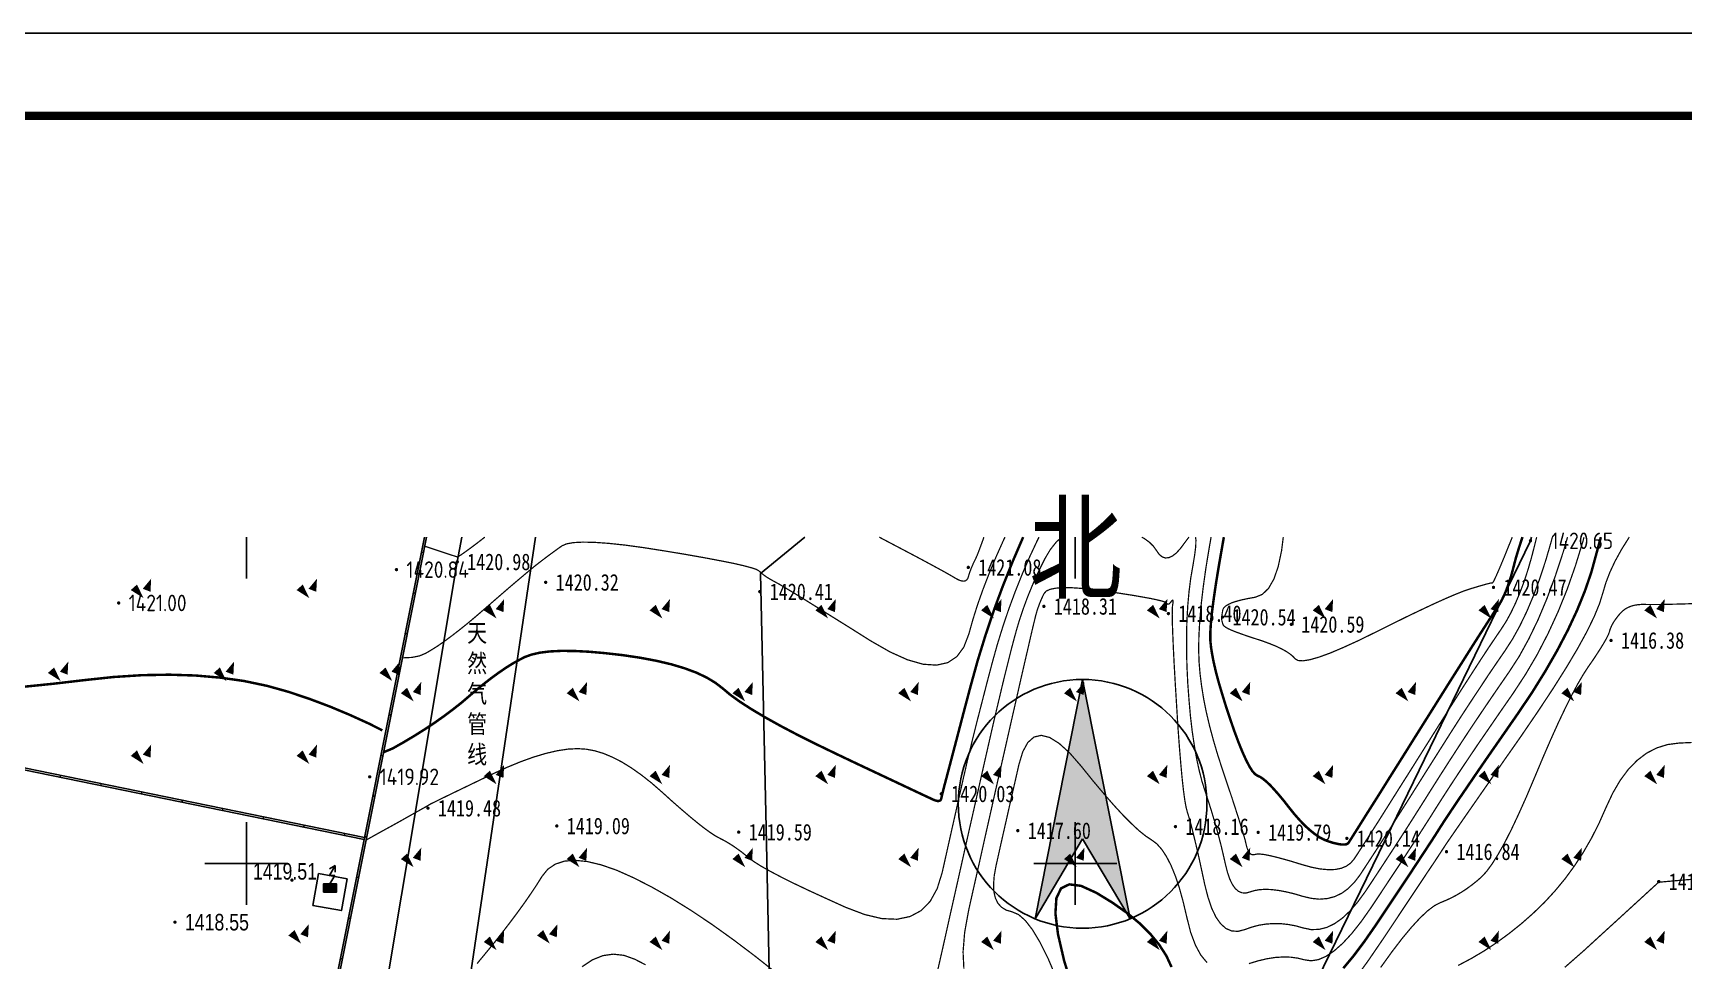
# Model space of a CAD drawing. Extents: x -2226 to 12369489, y -12501589 to 2275.
# Drawn here: x 5664106.3 to 5664305.4, y -6547519.2 to -6547407.2 of the extents above; entities that cross this region are included whole.
import ezdxf
from ezdxf.enums import TextEntityAlignment as Align

# ---------------------------------------------------------------- set-up
doc = ezdxf.new("R2010")
doc.units = 0
doc.header["$LTSCALE"] = 1000
doc.header["$MEASUREMENT"] = 0
doc.linetypes.add('DASH', pattern=[0.35, 0.25, -0.1])
doc.layers.get('0').update_dxf_attribs({"linetype": 'CONTINUOUS'})
for name, color, linetype in [('GCD', 8, 'CONTINUOUS'), ('PUB_TITLE', 7, 'CONTINUOUS'), ('WALL', 2, 'CONTINUOUS'), ('周边地形图', 8, 'CONTINUOUS'), ('符号', 7, 'CONTINUOUS')]:
    doc.layers.add(name, color=color, linetype=linetype)
doc.layers.add('SPACE', color=7, linetype='CONTINUOUS', lineweight=13)
doc.styles.add('HT', font='simhei.ttf', dxfattribs={"width": 0.8})
doc.styles.add('HZ', font='', dxfattribs={"width": 0.8})
doc.styles.get("Standard").update_dxf_attribs({"font": 'GBENOR', "bigfont": 'GBCBIG'})
doc.styles.add('SZTH', font='', dxfattribs={"width": 0.8, "height": 3})
doc.styles.get('HZ').set_extended_font_data('SimSun')
doc.styles.get('SZTH').set_extended_font_data('FZZhongDengXian-Z07S')

# ---------------------------------------------------------------- blocks, each defined once
blk = doc.blocks.new('GC200')
at = {"linetype": 'Continuous', "const_width": 0.2, "flags": 128}
blk.add_lwpolyline([(-0.1, 0, 1), (0.1, 0, 1)], format="xyb", close=True, dxfattribs=at)
blk = doc.blocks.new('gc090')
for points in [[(-1.02, 0.41, 1, 0, 0), (0.15, -0.9, 0, 0, 0)], [(1.07, 1.45, 0, 1, 0), (0.52, 0.05, 1, 1, 0)]]:
    blk.add_lwpolyline(points, format="xyseb")
blk = doc.blocks.new('*U19')
at = {"linetype": 'Continuous'}
for points in [[(0.8, 1), (-0.8, 1), (0.8, 0)], [(-0.8, 0), (0.8, 0), (-0.8, 1)], [(0.8, 0), (-0.8, 0), (0, 0)]]:
    blk.add_solid(points, dxfattribs=at)
blk = doc.blocks.new('gc129')
at = {"linetype": 'Continuous', "flags": 128}
for points in [[(-0.05, 2), (0.64, 3.2)], [(-0.05, 2.8), (0.64, 3.2)], [(0.58, 2), (-0.05, 2)], [(0, 1), (0.58, 2)], [(0.64, 2.4), (0.64, 3.2)], [(-0.8, 0), (0, 0), (0.8, 0), (0.8, 1), (-0.8, 1), (-0.8, 0)]]:
    blk.add_lwpolyline(points, dxfattribs=at)
at = {"linetype": 'Continuous'}
blk.add_blockref('*U19', (0, 0), dxfattribs=at)
blk = doc.blocks.new('$plan$00002322')
at = {"layer": '符号'}
blk.add_hatch(color=256, dxfattribs=at).paths.add_polyline_path([(0, 1000), (-382, -924), (0, -280), (382, -924)])
for p, q in [((0, 1000, 0), (-382, -924, 0)), ((0, 1000, 0), (382, -924, 0)), ((0, -280, 0), (-382, -924, 0)), ((382, -924, 0), (0, -280, 0))]:
    blk.add_line(p, q, dxfattribs=at)
blk.add_circle((0, 0, 0), 1000, dxfattribs=at)

msp = doc.modelspace()

# ---------------------------------------------------------------- linework, layer by layer
at = {"layer": 'PUB_TITLE'}
msp.add_lwpolyline([(5663292.59, -6548248.25), (5664481.59, -6548248.25), (5664481.59, -6547407.25), (5663292.59, -6547407.25)], close=True, dxfattribs=at)
at = {"layer": 'PUB_TITLE', "const_width": 1}
msp.add_lwpolyline([(5663317.59, -6548238.25), (5664471.59, -6548238.25), (5664471.59, -6547417.25), (5663317.59, -6547417.25)], close=True, dxfattribs=at)
at = {"layer": '周边地形图'}
for p, q in [((5664132, -6547468.05), (5664132, -6547473.05)), ((5664153.37, -6547469.9), (5664153.14, -6547469.85)), ((5664232, -6547468.05), (5664232, -6547473.05)), ((5664152.39, -6547474.8), (5664152.15, -6547474.75)), ((5664151.41, -6547479.7), (5664151.18, -6547479.66)), ((5664150.43, -6547484.61), (5664150.2, -6547484.56)), ((5664149.45, -6547489.51), (5664149.22, -6547489.46)), ((5664148.47, -6547494.41), (5664148.24, -6547494.37)), ((5664109.54, -6547497), (5664109.59, -6547496.77)), ((5664114.44, -6547498), (5664114.49, -6547497.77)), ((5664119.34, -6547499.01), (5664119.38, -6547498.77)), ((5664147.5, -6547499.32), (5664147.26, -6547499.27)), ((5664124.23, -6547500.01), (5664124.28, -6547499.77)), ((5664129.13, -6547501.01), (5664129.18, -6547500.77)), ((5664132, -6547512.41), (5664132, -6547502.41)), ((5664134.03, -6547502.01), (5664134.08, -6547501.78)), ((5664138.93, -6547503.01), (5664138.98, -6547502.78)), ((5664232, -6547512.41), (5664232, -6547502.41)), ((5664143.83, -6547504.01), (5664143.88, -6547503.78)), ((5664146.52, -6547504.22), (5664146.28, -6547504.17)), ((5664127, -6547507.41), (5664137, -6547507.41)), ((5664227, -6547507.41), (5664237, -6547507.41)), ((5664145.54, -6547509.12), (5664145.3, -6547509.08)), ((5664144.56, -6547514.03), (5664144.32, -6547513.98)), ((5664143.58, -6547518.93), (5664143.34, -6547518.88))]:
    msp.add_line(p, q, dxfattribs=at)
at = {"layer": '周边地形图', "flags": 128}
for points in [[(5664135.51, -6547558.11), (5664152.89, -6547471.06), (5664153.51, -6547468.05)], [(5664135.75, -6547558.16), (5664153.13, -6547471.11), (5664153.75, -6547468.05)], [(5664158, -6547468.05), (5664157.44, -6547471.03), (5664147.38, -6547531.21)], [(5664157.47, -6547531.38), (5664166.87, -6547468.05)], [(5664194.69, -6547503.11), (5664194.03, -6547472.43), (5664199.37, -6547468.05)], [(5664287.02, -6547468.05), (5664286.91, -6547468.49), (5664270.09, -6547503.11)], [(5664032, -6547480.9), (5664053.7, -6547485.34), (5664146.26, -6547504.27)], [(5664032, -6547481.15), (5664053.65, -6547485.57), (5664146.22, -6547504.5)], [(5664197.23, -6547583.84), (5664196.3, -6547576.79), (5664195.47, -6547539.51), (5664194.69, -6547503.11)], [(5664270.09, -6547503.11), (5664258.97, -6547525.99), (5664229.41, -6547533.26), (5664230.5, -6547547.41)]]:
    msp.add_lwpolyline(points, dxfattribs=at)
at = {"layer": '周边地形图'}
for points, const_width in [([(5664146.44, -6547504.59), (5664146.84, -6547504.37), (5664148.22, -6547503.6), (5664149.57, -6547502.86), (5664150.74, -6547502.21), (5664151.73, -6547501.65), (5664152.55, -6547501.19), (5664153.19, -6547500.83), (5664153.66, -6547500.57), (5664153.95, -6547500.4), (5664154.07, -6547500.32), (5664154.21, -6547500.24), (5664154.58, -6547500.06), (5664155.18, -6547499.76), (5664156.01, -6547499.36), (5664157.06, -6547498.85), (5664158.35, -6547498.23), (5664159.86, -6547497.5), (5664161.59, -6547496.67), (5664163.39, -6547495.84), (5664165.09, -6547495.14), (5664166.67, -6547494.57), (5664168.15, -6547494.13), (5664169.53, -6547493.81), (5664170.8, -6547493.62), (5664171.96, -6547493.56), (5664173.01, -6547493.63), (5664174.03, -6547493.82), (5664175.09, -6547494.14), (5664176.18, -6547494.6), (5664177.31, -6547495.18), (5664178.47, -6547495.9), (5664179.66, -6547496.74), (5664180.89, -6547497.71), (5664182.16, -6547498.82), (5664183.39, -6547499.93), (5664184.51, -6547500.91), (5664185.53, -6547501.78), (5664186.44, -6547502.53), (5664187.25, -6547503.16), (5664187.95, -6547503.67), (5664188.54, -6547504.06), (5664189.03, -6547504.33), (5664189.46, -6547504.55), (5664189.9, -6547504.79), (5664190.35, -6547505.06), (5664190.8, -6547505.35), (5664191.25, -6547505.67), (5664191.71, -6547506), (5664192.17, -6547506.37), (5664192.64, -6547506.75), (5664193.23, -6547507.19), (5664194.07, -6547507.72), (5664195.15, -6547508.33), (5664196.48, -6547509.03), (5664198.06, -6547509.82), (5664199.89, -6547510.69), (5664201.96, -6547511.64), (5664204.27, -6547512.69), (5664206.59, -6547513.57), (5664208.66, -6547514.06), (5664210.49, -6547514.14), (5664212.07, -6547513.81), (5664213.41, -6547513.09), (5664214.5, -6547511.97), (5664215.34, -6547510.44), (5664215.94, -6547508.51), (5664216.4, -6547506.45), (5664216.83, -6547504.53), (5664217.23, -6547502.75), (5664217.6, -6547501.12), (5664217.93, -6547499.62), (5664218.24, -6547498.27), (5664218.51, -6547497.06), (5664218.76, -6547496), (5664219, -6547494.92), (5664219.3, -6547493.7), (5664219.63, -6547492.33), (5664220.01, -6547490.8), (5664220.44, -6547489.13), (5664220.91, -6547487.3), (5664221.42, -6547485.32), (5664221.98, -6547483.2), (5664222.59, -6547481.01), (5664223.26, -6547478.84), (5664223.98, -6547476.71), (5664224.76, -6547474.6), (5664225.59, -6547472.52), (5664226.48, -6547470.46), (5664227.43, -6547468.43), (5664227.62, -6547468.05)], 0.15), ([(5664148.56, -6547493.99), (5664149.65, -6547493.54), (5664150.99, -6547492.78), (5664152.28, -6547492.01), (5664153.52, -6547491.23), (5664154.71, -6547490.44), (5664155.84, -6547489.64), (5664156.91, -6547488.84), (5664157.94, -6547488.03), (5664158.91, -6547487.2), (5664159.84, -6547486.41), (5664160.74, -6547485.68), (5664161.62, -6547485), (5664162.46, -6547484.39), (5664163.28, -6547483.83), (5664164.07, -6547483.33), (5664164.84, -6547482.9), (5664165.57, -6547482.52), (5664166.39, -6547482.22), (5664167.39, -6547481.99), (5664168.59, -6547481.84), (5664169.97, -6547481.77), (5664171.54, -6547481.78), (5664173.3, -6547481.87), (5664175.25, -6547482.04), (5664177.38, -6547482.28), (5664179.53, -6547482.6), (5664181.49, -6547482.97), (5664183.27, -6547483.39), (5664184.87, -6547483.87), (5664186.3, -6547484.4), (5664187.54, -6547484.99), (5664188.6, -6547485.63), (5664189.49, -6547486.32), (5664190.4, -6547487.08), (5664191.55, -6547487.91), (5664192.93, -6547488.8), (5664194.54, -6547489.76), (5664196.39, -6547490.79), (5664198.48, -6547491.89), (5664200.8, -6547493.05), (5664203.35, -6547494.28), (5664205.87, -6547495.48), (5664208.08, -6547496.52), (5664209.99, -6547497.42), (5664211.58, -6547498.17), (5664212.87, -6547498.78), (5664213.85, -6547499.24), (5664214.52, -6547499.55), (5664214.88, -6547499.72), (5664215.08, -6547499.8), (5664215.26, -6547499.85), (5664215.41, -6547499.88), (5664215.54, -6547499.87), (5664215.65, -6547499.84), (5664215.73, -6547499.78), (5664215.79, -6547499.7), (5664215.83, -6547499.58), (5664215.86, -6547499.46), (5664215.89, -6547499.34), (5664215.91, -6547499.23), (5664215.93, -6547499.14), (5664215.95, -6547499.05), (5664215.97, -6547498.97), (5664215.99, -6547498.89), (5664216, -6547498.83), (5664216.07, -6547498.58), (5664216.23, -6547497.94), (5664216.5, -6547496.92), (5664216.87, -6547495.52), (5664217.34, -6547493.73), (5664217.91, -6547491.56), (5664218.58, -6547489), (5664219.36, -6547486.06), (5664220.22, -6547482.95), (5664221.17, -6547479.87), (5664222.19, -6547476.84), (5664223.3, -6547473.84), (5664224.49, -6547470.88), (5664225.71, -6547468.05)], 0.3), ([(5664150.83, -6547482.61), (5664150.89, -6547482.61), (5664151.96, -6547482.56), (5664152.87, -6547482.38), (5664153.62, -6547482.07), (5664154.32, -6547481.66), (5664155.08, -6547481.18), (5664155.88, -6547480.62), (5664156.75, -6547479.98), (5664157.67, -6547479.27), (5664158.64, -6547478.49), (5664159.67, -6547477.63), (5664160.75, -6547476.7), (5664161.82, -6547475.77), (5664162.79, -6547474.93), (5664163.68, -6547474.16), (5664164.49, -6547473.47), (5664165.2, -6547472.87), (5664165.82, -6547472.35), (5664166.36, -6547471.9), (5664166.8, -6547471.54), (5664167.21, -6547471.22), (5664167.61, -6547470.91), (5664168.02, -6547470.6), (5664168.43, -6547470.29), (5664168.84, -6547469.99), (5664169.25, -6547469.69), (5664169.66, -6547469.39), (5664170.08, -6547469.1), (5664170.63, -6547468.86), (5664171.47, -6547468.71), (5664172.6, -6547468.65), (5664174.01, -6547468.68), (5664175.7, -6547468.8), (5664177.68, -6547469.01), (5664179.94, -6547469.32), (5664182.49, -6547469.72), (5664185.02, -6547470.14), (5664187.23, -6547470.53), (5664189.13, -6547470.89), (5664190.71, -6547471.2), (5664191.97, -6547471.49), (5664192.91, -6547471.74), (5664193.54, -6547471.95), (5664193.85, -6547472.13), (5664194.02, -6547472.29), (5664194.21, -6547472.45), (5664194.42, -6547472.62), (5664194.66, -6547472.79), (5664194.93, -6547472.97), (5664195.22, -6547473.14), (5664195.53, -6547473.32), (5664195.87, -6547473.5), (5664196.36, -6547473.77), (5664197.11, -6547474.22), (5664198.14, -6547474.84), (5664199.43, -6547475.63), (5664200.99, -6547476.6), (5664202.82, -6547477.74), (5664204.92, -6547479.05), (5664207.28, -6547480.54), (5664209.66, -6547481.9), (5664211.77, -6547482.85), (5664213.64, -6547483.38), (5664215.25, -6547483.49), (5664216.61, -6547483.19), (5664217.71, -6547482.46), (5664218.55, -6547481.32), (5664219.15, -6547479.76), (5664219.65, -6547477.97), (5664220.23, -6547476.14), (5664220.89, -6547474.28), (5664221.63, -6547472.37), (5664222.44, -6547470.43), (5664223.33, -6547468.44), (5664223.52, -6547468.05)], 0.15), ([(5664153.53, -6547469.15), (5664153.59, -6547469.17), (5664155.68, -6547469.86), (5664156.95, -6547470.28), (5664157.43, -6547470.43), (5664157.58, -6547470.38), (5664157.91, -6547470.18), (5664158.41, -6547469.83), (5664159.08, -6547469.34), (5664159.93, -6547468.7), (5664160.77, -6547468.05)], 0.15), ([(5664208.35, -6547468.05), (5664208.91, -6547468.35), (5664210.87, -6547469.38), (5664212.58, -6547470.28), (5664214.04, -6547471.06), (5664215.26, -6547471.72), (5664216.23, -6547472.25), (5664216.95, -6547472.66), (5664217.43, -6547472.94), (5664217.76, -6547473.13), (5664218.06, -6547473.27), (5664218.33, -6547473.34), (5664218.55, -6547473.36), (5664218.74, -6547473.32), (5664218.9, -6547473.21), (5664219.02, -6547473.05), (5664219.1, -6547472.83), (5664219.17, -6547472.58), (5664219.25, -6547472.32), (5664219.35, -6547472.06), (5664219.45, -6547471.79), (5664219.57, -6547471.52), (5664219.69, -6547471.24), (5664219.83, -6547470.95), (5664219.97, -6547470.66), (5664220.17, -6547470.22), (5664220.46, -6547469.47), (5664220.85, -6547468.41), (5664220.97, -6547468.05)], 0.15), ([(5664215.17, -6547521.3), (5664216.05, -6547517.43), (5664216.94, -6547513.44), (5664217.78, -6547509.71), (5664218.55, -6547506.27), (5664219.26, -6547503.1), (5664219.92, -6547500.2), (5664220.51, -6547497.58), (5664221.04, -6547495.23), (5664221.51, -6547493.16), (5664221.94, -6547491.27), (5664222.36, -6547489.46), (5664222.77, -6547487.74), (5664223.16, -6547486.09), (5664223.54, -6547484.53), (5664223.91, -6547483.05), (5664224.26, -6547481.65), (5664224.61, -6547480.33), (5664224.96, -6547479.06), (5664225.34, -6547477.81), (5664225.76, -6547476.58), (5664226.21, -6547475.36), (5664226.7, -6547474.15), (5664227.21, -6547472.96), (5664227.76, -6547471.79), (5664228.34, -6547470.63), (5664228.98, -6547469.56), (5664229.69, -6547468.66), (5664230.35, -6547468.05)], 0.15), ([(5664218.56, -6547520.11), (5664218.46, -6547518.08), (5664218.65, -6547515.73), (5664219.13, -6547513.07), (5664219.76, -6547510.25), (5664220.4, -6547507.43), (5664221.03, -6547504.6), (5664221.67, -6547501.76), (5664222.31, -6547498.91), (5664222.96, -6547496.06), (5664223.61, -6547493.2), (5664224.26, -6547490.33), (5664224.88, -6547487.62), (5664225.42, -6547485.23), (5664225.9, -6547483.14), (5664226.31, -6547481.38), (5664226.64, -6547479.93), (5664226.91, -6547478.79), (5664227.11, -6547477.97), (5664227.23, -6547477.47), (5664227.33, -6547477.12), (5664227.43, -6547476.78), (5664227.55, -6547476.45), (5664227.67, -6547476.11), (5664227.8, -6547475.79), (5664227.94, -6547475.46), (5664228.09, -6547475.14), (5664228.25, -6547474.83), (5664228.51, -6547474.55), (5664228.97, -6547474.34), (5664229.62, -6547474.21), (5664230.47, -6547474.14), (5664231.52, -6547474.15), (5664232.76, -6547474.23), (5664234.2, -6547474.37), (5664235.84, -6547474.59), (5664237.47, -6547474.84), (5664238.89, -6547475.06), (5664240.09, -6547475.27), (5664241.09, -6547475.45), (5664241.88, -6547475.62), (5664242.46, -6547475.76), (5664242.83, -6547475.88), (5664242.99, -6547475.98), (5664243.04, -6547476.06), (5664243.11, -6547476.11), (5664243.17, -6547476.14), (5664243.24, -6547476.13), (5664243.31, -6547476.1), (5664243.39, -6547476.04), (5664243.47, -6547475.95), (5664243.56, -6547475.83), (5664243.64, -6547475.72), (5664243.71, -6547475.66), (5664243.75, -6547475.65), (5664243.78, -6547475.69), (5664243.8, -6547475.77), (5664243.79, -6547475.9), (5664243.77, -6547476.08), (5664243.73, -6547476.3), (5664243.7, -6547476.71), (5664243.69, -6547477.42), (5664243.71, -6547478.46), (5664243.76, -6547479.8), (5664243.83, -6547481.46), (5664243.93, -6547483.44), (5664244.06, -6547485.72), (5664244.22, -6547488.32), (5664244.38, -6547490.94), (5664244.55, -6547493.26), (5664244.72, -6547495.31), (5664244.88, -6547497.06), (5664245.04, -6547498.53), (5664245.2, -6547499.72), (5664245.36, -6547500.62), (5664245.52, -6547501.23), (5664245.69, -6547501.77), (5664245.89, -6547502.47), (5664246.11, -6547503.33), (5664246.36, -6547504.34), (5664246.64, -6547505.5), (5664246.94, -6547506.82), (5664247.26, -6547508.3), (5664247.61, -6547509.93), (5664248.01, -6547511.5), (5664248.46, -6547512.82), (5664248.97, -6547513.89), (5664249.55, -6547514.7), (5664250.18, -6547515.26), (5664250.87, -6547515.55), (5664251.62, -6547515.6), (5664252.43, -6547515.39), (5664253.28, -6547515.09), (5664254.14, -6547514.86), (5664255.01, -6547514.72), (5664255.89, -6547514.66), (5664256.78, -6547514.67), (5664257.69, -6547514.77), (5664258.6, -6547514.94), (5664259.53, -6547515.2), (5664260.46, -6547515.39), (5664261.4, -6547515.36), (5664262.33, -6547515.13), (5664263.26, -6547514.68), (5664264.2, -6547514.02), (5664265.13, -6547513.15), (5664266.06, -6547512.07), (5664267, -6547510.78), (5664267.94, -6547509.36), (5664268.9, -6547507.9), (5664269.88, -6547506.4), (5664270.88, -6547504.87), (5664271.9, -6547503.29), (5664272.93, -6547501.67), (5664273.98, -6547500.01), (5664275.05, -6547498.31), (5664276.14, -6547496.59), (5664277.25, -6547494.86), (5664278.38, -6547493.12), (5664279.53, -6547491.37), (5664280.7, -6547489.62), (5664281.89, -6547487.86), (5664283.1, -6547486.09), (5664284.33, -6547484.31), (5664285.55, -6547482.43), (5664286.71, -6547480.32), (5664287.83, -6547478), (5664288.9, -6547475.45), (5664289.92, -6547472.7), (5664290.9, -6547469.72), (5664291.38, -6547468.05)], 0.15), ([(5664240.01, -6547468.05), (5664240.33, -6547468.22), (5664240.93, -6547468.66), (5664241.42, -6547469.14), (5664241.79, -6547469.66), (5664242.12, -6547470.13), (5664242.48, -6547470.43), (5664242.86, -6547470.56), (5664243.27, -6547470.53), (5664243.7, -6547470.34), (5664244.17, -6547469.98), (5664244.66, -6547469.45), (5664245.17, -6547468.76), (5664245.65, -6547468.12), (5664245.72, -6547468.05)], 0.15), ([(5664246.5, -6547468.05), (5664246.55, -6547468.39), (5664246.53, -6547469.15), (5664246.4, -6547470.2), (5664246.18, -6547471.53), (5664245.92, -6547473.03), (5664245.72, -6547474.61), (5664245.57, -6547476.27), (5664245.47, -6547478.01), (5664245.42, -6547479.82), (5664245.42, -6547481.71), (5664245.47, -6547483.68), (5664245.57, -6547485.72), (5664245.72, -6547487.74), (5664245.89, -6547489.65), (5664246.1, -6547491.45), (5664246.35, -6547493.12), (5664246.62, -6547494.69), (5664246.93, -6547496.13), (5664247.27, -6547497.47), (5664247.65, -6547498.68), (5664248.03, -6547499.83), (5664248.39, -6547500.97), (5664248.73, -6547502.1), (5664249.05, -6547503.21), (5664249.34, -6547504.3), (5664249.62, -6547505.38), (5664249.87, -6547506.45), (5664250.11, -6547507.5), (5664250.35, -6547508.47), (5664250.63, -6547509.28), (5664250.94, -6547509.93), (5664251.29, -6547510.43), (5664251.68, -6547510.77), (5664252.11, -6547510.95), (5664252.57, -6547510.98), (5664253.06, -6547510.85), (5664253.61, -6547510.68), (5664254.23, -6547510.57), (5664254.92, -6547510.53), (5664255.68, -6547510.56), (5664256.51, -6547510.66), (5664257.41, -6547510.83), (5664258.38, -6547511.06), (5664259.42, -6547511.37), (5664260.47, -6547511.62), (5664261.46, -6547511.72), (5664262.41, -6547511.64), (5664263.29, -6547511.41), (5664264.13, -6547511.01), (5664264.91, -6547510.45), (5664265.64, -6547509.72), (5664266.32, -6547508.83), (5664267.01, -6547507.78), (5664267.8, -6547506.57), (5664268.69, -6547505.2), (5664269.67, -6547503.68), (5664270.74, -6547501.99), (5664271.91, -6547500.15), (5664273.17, -6547498.15), (5664274.53, -6547495.99), (5664275.91, -6547493.81), (5664277.22, -6547491.74), (5664278.47, -6547489.79), (5664279.67, -6547487.95), (5664280.81, -6547486.23), (5664281.88, -6547484.61), (5664282.9, -6547483.11), (5664283.85, -6547481.73), (5664284.76, -6547480.32), (5664285.63, -6547478.75), (5664286.47, -6547477.01), (5664287.27, -6547475.11), (5664288.03, -6547473.05), (5664288.76, -6547470.83), (5664289.45, -6547468.45), (5664289.55, -6547468.05)], 0.15), ([(5664248.38, -6547468.05), (5664248.15, -6547469.36), (5664247.75, -6547471.8), (5664247.43, -6547474.09), (5664247.18, -6547476.21), (5664247.01, -6547478.18), (5664246.91, -6547479.99), (5664246.88, -6547481.63), (5664246.93, -6547483.12), (5664247.05, -6547484.55), (5664247.24, -6547486.04), (5664247.49, -6547487.59), (5664247.81, -6547489.18), (5664248.2, -6547490.84), (5664248.66, -6547492.55), (5664249.18, -6547494.32), (5664249.77, -6547496.14), (5664250.36, -6547497.9), (5664250.89, -6547499.47), (5664251.34, -6547500.86), (5664251.73, -6547502.07), (5664252.05, -6547503.1), (5664252.3, -6547503.94), (5664252.49, -6547504.6), (5664252.6, -6547505.08), (5664252.69, -6547505.44), (5664252.79, -6547505.74), (5664252.91, -6547505.98), (5664253.04, -6547506.16), (5664253.18, -6547506.29), (5664253.34, -6547506.36), (5664253.51, -6547506.36), (5664253.69, -6547506.32), (5664253.95, -6547506.27), (5664254.33, -6547506.28), (5664254.84, -6547506.34), (5664255.48, -6547506.47), (5664256.25, -6547506.65), (5664257.14, -6547506.89), (5664258.16, -6547507.18), (5664259.32, -6547507.54), (5664260.48, -6547507.86), (5664261.53, -6547508.07), (5664262.48, -6547508.16), (5664263.32, -6547508.14), (5664264.06, -6547508), (5664264.69, -6547507.74), (5664265.21, -6547507.37), (5664265.63, -6547506.88), (5664266.08, -6547506.2), (5664266.7, -6547505.24), (5664267.49, -6547504), (5664268.46, -6547502.49), (5664269.59, -6547500.7), (5664270.89, -6547498.63), (5664272.37, -6547496.29), (5664274.01, -6547493.68), (5664275.67, -6547491.04), (5664277.19, -6547488.63), (5664278.57, -6547486.46), (5664279.81, -6547484.53), (5664280.91, -6547482.83), (5664281.87, -6547481.37), (5664282.7, -6547480.14), (5664283.38, -6547479.14), (5664283.98, -6547478.21), (5664284.55, -6547477.17), (5664285.1, -6547476.02), (5664285.63, -6547474.77), (5664286.14, -6547473.41), (5664286.62, -6547471.94), (5664287.07, -6547470.37), (5664287.5, -6547468.68), (5664287.66, -6547468.05)], 0.15), ([(5664249.92, -6547468.05), (5664249.81, -6547468.68), (5664249.37, -6547471.2), (5664249, -6547473.43), (5664248.71, -6547475.4), (5664248.49, -6547477.09), (5664248.35, -6547478.5), (5664248.28, -6547479.65), (5664248.29, -6547480.51), (5664248.37, -6547481.3), (5664248.51, -6547482.2), (5664248.71, -6547483.21), (5664248.97, -6547484.34), (5664249.3, -6547485.57), (5664249.7, -6547486.92), (5664250.15, -6547488.38), (5664250.67, -6547489.96), (5664251.2, -6547491.49), (5664251.7, -6547492.83), (5664252.17, -6547493.98), (5664252.6, -6547494.93), (5664253, -6547495.7), (5664253.36, -6547496.27), (5664253.69, -6547496.64), (5664253.98, -6547496.83), (5664254.29, -6547496.96), (5664254.64, -6547497.2), (5664255.04, -6547497.53), (5664255.49, -6547497.95), (5664255.98, -6547498.48), (5664256.53, -6547499.1), (5664257.13, -6547499.82), (5664257.77, -6547500.64), (5664258.43, -6547501.46), (5664259.07, -6547502.19), (5664259.69, -6547502.84), (5664260.3, -6547503.39), (5664260.89, -6547503.86), (5664261.45, -6547504.25), (5664262, -6547504.54), (5664262.54, -6547504.75), (5664263.03, -6547504.9), (5664263.47, -6547505.01), (5664263.86, -6547505.09), (5664264.19, -6547505.13), (5664264.46, -6547505.13), (5664264.68, -6547505.1), (5664264.84, -6547505.03), (5664264.95, -6547504.93), (5664265.15, -6547504.62), (5664265.6, -6547503.91), (5664266.3, -6547502.8), (5664267.24, -6547501.3), (5664268.44, -6547499.41), (5664269.87, -6547497.12), (5664271.56, -6547494.44), (5664273.49, -6547491.36), (5664275.44, -6547488.26), (5664277.16, -6547485.52), (5664278.67, -6547483.14), (5664279.95, -6547481.11), (5664281.02, -6547479.44), (5664281.87, -6547478.12), (5664282.49, -6547477.16), (5664282.9, -6547476.55), (5664283.19, -6547476.1), (5664283.47, -6547475.6), (5664283.74, -6547475.04), (5664284, -6547474.43), (5664284.24, -6547473.77), (5664284.48, -6547473.05), (5664284.7, -6547472.29), (5664284.91, -6547471.47), (5664285.16, -6547470.52), (5664285.52, -6547469.34), (5664285.94, -6547468.05)], 0.3), ([(5664257.09, -6547468.05), (5664256.88, -6547469.7), (5664256.48, -6547471.59), (5664255.96, -6547473.1), (5664255.32, -6547474.22), (5664254.57, -6547474.95), (5664253.7, -6547475.3), (5664252.82, -6547475.46), (5664252.06, -6547475.62), (5664251.4, -6547475.8), (5664250.86, -6547475.98), (5664250.43, -6547476.18), (5664250.11, -6547476.38), (5664249.9, -6547476.59), (5664249.8, -6547476.8), (5664249.76, -6547477.02), (5664249.73, -6547477.21), (5664249.7, -6547477.38), (5664249.68, -6547477.52), (5664249.66, -6547477.65), (5664249.65, -6547477.76), (5664249.65, -6547477.85), (5664249.65, -6547477.91), (5664249.65, -6547477.97), (5664249.67, -6547478.04), (5664249.68, -6547478.12), (5664249.7, -6547478.2), (5664249.73, -6547478.3), (5664249.76, -6547478.4), (5664249.79, -6547478.51), (5664249.83, -6547478.63), (5664249.93, -6547478.76), (5664250.14, -6547478.92), (5664250.46, -6547479.1), (5664250.9, -6547479.3), (5664251.46, -6547479.52), (5664252.12, -6547479.76), (5664252.9, -6547480.03), (5664253.79, -6547480.32), (5664254.7, -6547480.62), (5664255.51, -6547480.92), (5664256.24, -6547481.22), (5664256.87, -6547481.52), (5664257.42, -6547481.82), (5664257.87, -6547482.12), (5664258.24, -6547482.42), (5664258.52, -6547482.72), (5664258.87, -6547482.93), (5664259.47, -6547482.97), (5664260.32, -6547482.83), (5664261.41, -6547482.52), (5664262.75, -6547482.03), (5664264.33, -6547481.36), (5664266.15, -6547480.53), (5664268.23, -6547479.51), (5664270.32, -6547478.47), (5664272.23, -6547477.53), (5664273.93, -6547476.72), (5664275.44, -6547476.01), (5664276.76, -6547475.42), (5664277.88, -6547474.94), (5664278.81, -6547474.57), (5664279.54, -6547474.32), (5664280.13, -6547474.14), (5664280.66, -6547473.98), (5664281.11, -6547473.85), (5664281.5, -6547473.74), (5664281.81, -6547473.66), (5664282.05, -6547473.6), (5664282.23, -6547473.58), (5664282.33, -6547473.57), (5664282.47, -6547473.37), (5664282.76, -6547472.76), (5664283.21, -6547471.73), (5664283.81, -6547470.29), (5664284.56, -6547468.43), (5664284.71, -6547468.05)], 0.15), ([(5664252.95, -6547519.49), (5664254.04, -6547519.16), (5664255.09, -6547518.91), (5664256.09, -6547518.75), (5664257.05, -6547518.69), (5664257.96, -6547518.71), (5664258.82, -6547518.83), (5664259.64, -6547519.03), (5664260.45, -6547519.15), (5664261.33, -6547519.01), (5664262.25, -6547518.61), (5664263.23, -6547517.95), (5664264.26, -6547517.04), (5664265.35, -6547515.86), (5664266.49, -6547514.42), (5664267.68, -6547512.73), (5664268.87, -6547510.94), (5664270, -6547509.23), (5664271.08, -6547507.61), (5664272.09, -6547506.05), (5664273.05, -6547504.58), (5664273.95, -6547503.18), (5664274.79, -6547501.87), (5664275.57, -6547500.63), (5664276.38, -6547499.36), (5664277.28, -6547497.97), (5664278.28, -6547496.45), (5664279.39, -6547494.79), (5664280.59, -6547493.01), (5664281.9, -6547491.11), (5664283.3, -6547489.07), (5664284.81, -6547486.9), (5664286.31, -6547484.61), (5664287.72, -6547482.21), (5664289.02, -6547479.7), (5664290.23, -6547477.07), (5664291.34, -6547474.33), (5664292.34, -6547471.48), (5664293.25, -6547468.51), (5664293.37, -6547468.05)], 0.15), ([(5664264.33, -6547520.05), (5664265.57, -6547518.56), (5664266.91, -6547516.77), (5664268.36, -6547514.68), (5664269.8, -6547512.52), (5664271.1, -6547510.57), (5664272.27, -6547508.81), (5664273.3, -6547507.24), (5664274.2, -6547505.87), (5664274.97, -6547504.7), (5664275.6, -6547503.72), (5664276.09, -6547502.94), (5664276.61, -6547502.14), (5664277.31, -6547501.08), (5664278.19, -6547499.77), (5664279.25, -6547498.22), (5664280.48, -6547496.41), (5664281.9, -6547494.35), (5664283.5, -6547492.05), (5664285.28, -6547489.49), (5664287.07, -6547486.84), (5664288.68, -6547484.25), (5664290.13, -6547481.73), (5664291.41, -6547479.28), (5664292.53, -6547476.88), (5664293.47, -6547474.56), (5664294.25, -6547472.29), (5664294.85, -6547470.09), (5664295.4, -6547468.05)], 0.3), ([(5664265.79, -6547521.27), (5664267.34, -6547519.13), (5664269.05, -6547516.63), (5664270.73, -6547514.11), (5664272.2, -6547511.9), (5664273.46, -6547510.01), (5664274.51, -6547508.43), (5664275.36, -6547507.17), (5664275.98, -6547506.22), (5664276.4, -6547505.58), (5664276.61, -6547505.26), (5664276.84, -6547504.91), (5664277.34, -6547504.19), (5664278.09, -6547503.1), (5664279.1, -6547501.64), (5664280.38, -6547499.8), (5664281.91, -6547497.6), (5664283.7, -6547495.02), (5664285.76, -6547492.08), (5664287.82, -6547489.06), (5664289.65, -6547486.29), (5664291.24, -6547483.77), (5664292.6, -6547481.48), (5664293.72, -6547479.44), (5664294.6, -6547477.63), (5664295.24, -6547476.07), (5664295.65, -6547474.75), (5664296.01, -6547473.53), (5664296.5, -6547472.26), (5664297.12, -6547470.94), (5664297.88, -6547469.56), (5664298.77, -6547468.14), (5664298.83, -6547468.05)], 0.15), ([(5664268.84, -6547519.95), (5664270.18, -6547518.09), (5664271.41, -6547516.48), (5664272.54, -6547515.12), (5664273.57, -6547514), (5664274.49, -6547513.13), (5664275.31, -6547512.51), (5664276.03, -6547512.14), (5664276.69, -6547511.87), (5664277.34, -6547511.57), (5664277.98, -6547511.23), (5664278.61, -6547510.86), (5664279.22, -6547510.46), (5664279.83, -6547510.01), (5664280.42, -6547509.54), (5664281.01, -6547509.03), (5664281.61, -6547508.38), (5664282.27, -6547507.48), (5664282.99, -6547506.34), (5664283.77, -6547504.96), (5664284.6, -6547503.33), (5664285.48, -6547501.46), (5664286.43, -6547499.34), (5664287.43, -6547496.98), (5664288.43, -6547494.6), (5664289.37, -6547492.43), (5664290.26, -6547490.46), (5664291.1, -6547488.69), (5664291.88, -6547487.13), (5664292.6, -6547485.78), (5664293.27, -6547484.63), (5664293.88, -6547483.69), (5664294.44, -6547482.89), (5664294.92, -6547482.16), (5664295.34, -6547481.51), (5664295.69, -6547480.94), (5664295.98, -6547480.44), (5664296.2, -6547480.02), (5664296.36, -6547479.68), (5664296.45, -6547479.41), (5664296.51, -6547479.18), (5664296.61, -6547478.94), (5664296.73, -6547478.68), (5664296.87, -6547478.42), (5664297.04, -6547478.15), (5664297.24, -6547477.87), (5664297.46, -6547477.58), (5664297.71, -6547477.28), (5664297.98, -6547477), (5664298.29, -6547476.75), (5664298.64, -6547476.55), (5664299.01, -6547476.39), (5664299.42, -6547476.27), (5664299.87, -6547476.2), (5664300.35, -6547476.16), (5664300.86, -6547476.17), (5664301.62, -6547476.18), (5664302.84, -6547476.17), (5664304.52, -6547476.13), (5664306.65, -6547476.07)], 0.15), ([(5664148.41, -6547491.36), (5664146.81, -6547490.55), (5664144.48, -6547489.49), (5664142.09, -6547488.49), (5664139.64, -6547487.57), (5664137.12, -6547486.72), (5664134.51, -6547485.99), (5664131.76, -6547485.41), (5664128.88, -6547485), (5664125.86, -6547484.74), (5664122.7, -6547484.64), (5664119.41, -6547484.7), (5664115.98, -6547484.92), (5664112.42, -6547485.3), (5664108.75, -6547485.73), (5664105.02, -6547486.11), (5664101.22, -6547486.45), (5664097.35, -6547486.74), (5664093.41, -6547486.98), (5664076.46, -6547489.82)], 0.3), ([(5664229.67, -6547521.11), (5664228.69, -6547518.81), (5664227.74, -6547516.91), (5664226.83, -6547515.4), (5664225.97, -6547514.29), (5664225.15, -6547513.57), (5664224.36, -6547513.24), (5664223.67, -6547513.04), (5664223.1, -6547512.69), (5664222.66, -6547512.21), (5664222.36, -6547511.59), (5664222.18, -6547510.83), (5664222.14, -6547509.93), (5664222.22, -6547508.89), (5664222.43, -6547507.72), (5664222.72, -6547506.43), (5664223.02, -6547505.08), (5664223.34, -6547503.66), (5664223.68, -6547502.17), (5664224.03, -6547500.61), (5664224.4, -6547498.98), (5664224.79, -6547497.28), (5664225.19, -6547495.51), (5664225.66, -6547493.94), (5664226.27, -6547492.82), (5664227.02, -6547492.16), (5664227.89, -6547491.96), (5664228.9, -6547492.21), (5664230.04, -6547492.92), (5664231.32, -6547494.08), (5664232.73, -6547495.7), (5664234.15, -6547497.46), (5664235.47, -6547499.03), (5664236.68, -6547500.42), (5664237.79, -6547501.62), (5664238.8, -6547502.63), (5664239.7, -6547503.47), (5664240.5, -6547504.11), (5664241.2, -6547504.57), (5664241.83, -6547505.04), (5664242.43, -6547505.71), (5664243, -6547506.58), (5664243.55, -6547507.65), (5664244.07, -6547508.92), (5664244.56, -6547510.39), (5664245.02, -6547512.06), (5664245.46, -6547513.93), (5664245.92, -6547515.74), (5664246.49, -6547517.26), (5664247.14, -6547518.46), (5664247.89, -6547519.37)], 0.15), ([(5664278.17, -6547519.72), (5664279.74, -6547518.89), (5664281.28, -6547517.98), (5664282.8, -6547516.98), (5664284.29, -6547515.89), (5664285.76, -6547514.72), (5664287.19, -6547513.46), (5664288.57, -6547512.13), (5664289.87, -6547510.72), (5664291.1, -6547509.23), (5664292.24, -6547507.67), (5664293.3, -6547506.04), (5664294.28, -6547504.34), (5664295.18, -6547502.56), (5664296, -6547500.71), (5664296.83, -6547498.93), (5664297.73, -6547497.39), (5664298.71, -6547496.07), (5664299.77, -6547494.98), (5664300.91, -6547494.11), (5664302.13, -6547493.48), (5664303.44, -6547493.07), (5664304.82, -6547492.89), (5664306.34, -6547492.82)], 0.15), ([(5664159.84, -6547519.48), (5664160.88, -6547518.22), (5664161.94, -6547516.93), (5664162.93, -6547515.67), (5664163.86, -6547514.46), (5664164.74, -6547513.28), (5664165.56, -6547512.15), (5664166.32, -6547511.05), (5664167.02, -6547510), (5664167.66, -6547508.98), (5664168.36, -6547508.11), (5664169.27, -6547507.49), (5664170.36, -6547507.13), (5664171.65, -6547507.03), (5664173.13, -6547507.18), (5664174.81, -6547507.58), (5664176.68, -6547508.23), (5664178.74, -6547509.15), (5664180.95, -6547510.28), (5664183.26, -6547511.59), (5664185.67, -6547513.09), (5664188.18, -6547514.77), (5664190.79, -6547516.64), (5664193.5, -6547518.69), (5664196.32, -6547520.93)], 0.15), ([(5664291.05, -6547519.94), (5664293.32, -6547517.95), (5664295.44, -6547516.01), (5664297.27, -6547514.34), (5664298.82, -6547512.92), (5664300.09, -6547511.76), (5664301.08, -6547510.85), (5664301.79, -6547510.2), (5664302.22, -6547509.81), (5664302.36, -6547509.68), (5664302.55, -6547509.66), (5664303.1, -6547509.61), (5664304, -6547509.53), (5664305.26, -6547509.42), (5664306.88, -6547509.28)], 0.15), ([(5664231.83, -6547522.98), (5664230.65, -6547519.13), (5664229.91, -6547515.94), (5664229.6, -6547513.43), (5664229.72, -6547511.59), (5664230.28, -6547510.42), (5664231.27, -6547509.93), (5664232.69, -6547510.11), (5664234.54, -6547510.95), (5664236.5, -6547512.15), (5664238.24, -6547513.38), (5664239.76, -6547514.63), (5664241.05, -6547515.91), (5664242.12, -6547517.21), (5664242.98, -6547518.54), (5664243.61, -6547519.9)], 0.3), ([(5664172.51, -6547519.86), (5664173.75, -6547519.03), (5664175, -6547518.53), (5664176.26, -6547518.35), (5664177.54, -6547518.49), (5664178.83, -6547518.95), (5664180.16, -6547519.63)], 0.15)]:
    msp.add_lwpolyline(points, dxfattribs=dict(at, const_width=const_width))
at = {"layer": '周边地形图', "flags": 128}
msp.add_lwpolyline([(5664144.16, -6547509.26), (5664140.72, -6547508.64), (5664140.03, -6547512.48), (5664143.47, -6547513.1)], close=True, dxfattribs=at)

# ---------------------------------------------------------------- block references
at = {"layer": 'WALL', "xscale": 0.01499999966472387, "yscale": 0.01499999966472387, "zscale": 0.001}
msp.add_blockref('$plan$00002322', (5664232.88, -6547500.22), dxfattribs=at)
at = {"layer": '周边地形图', "color": 8, "zscale": 0.001}
for name, p in [('GC200', (5664286.91, -6547468.49)), ('GC200', (5664150.11, -6547471.97)), ('gc090', (5664119.45, -6547474.51)), ('gc090', (5664139.45, -6547474.51)), ('GC200', (5664116.6, -6547475.99)), ('gc090', (5664162.03, -6547476.96)), ('gc090', (5664182.03, -6547476.96)), ('gc090', (5664202.03, -6547476.96)), ('gc090', (5664222.03, -6547476.96)), ('gc090', (5664242.03, -6547476.96)), ('gc090', (5664262.03, -6547476.96)), ('gc090', (5664282.03, -6547476.96)), ('gc090', (5664302.03, -6547476.96)), ('gc090', (5664109.45, -6547484.51)), ('gc090', (5664129.45, -6547484.51)), ('gc090', (5664149.45, -6547484.51)), ('gc090', (5664152.03, -6547486.96)), ('gc090', (5664172.03, -6547486.96)), ('gc090', (5664192.03, -6547486.96)), ('gc090', (5664212.03, -6547486.96)), ('gc090', (5664232.03, -6547486.96)), ('gc090', (5664252.03, -6547486.96)), ('gc090', (5664272.03, -6547486.96)), ('gc090', (5664292.03, -6547486.96)), ('gc090', (5664119.45, -6547494.51)), ('gc090', (5664139.45, -6547494.51)), ('gc090', (5664162.03, -6547496.96)), ('gc090', (5664182.03, -6547496.96)), ('gc090', (5664202.03, -6547496.96)), ('gc090', (5664222.03, -6547496.96)), ('gc090', (5664242.03, -6547496.96)), ('gc090', (5664262.03, -6547496.96)), ('gc090', (5664282.03, -6547496.96)), ('gc090', (5664302.03, -6547496.96)), ('GC200', (5664146.88, -6547496.96)), ('gc090', (5664152.03, -6547506.96)), ('gc090', (5664172.03, -6547506.96)), ('gc090', (5664192.03, -6547506.96)), ('gc090', (5664212.03, -6547506.96)), ('gc090', (5664232.03, -6547506.96)), ('gc090', (5664252.03, -6547506.96)), ('gc090', (5664272.03, -6547506.96)), ('gc090', (5664292.03, -6547506.96)), ('gc129', (5664142.09, -6547510.87)), ('gc090', (5664138.46, -6547516.18)), ('gc090', (5664162.03, -6547516.96)), ('gc090', (5664168.46, -6547516.18)), ('gc090', (5664182.03, -6547516.96)), ('gc090', (5664202.03, -6547516.96)), ('gc090', (5664222.03, -6547516.96)), ('gc090', (5664242.03, -6547516.96)), ('gc090', (5664262.03, -6547516.96)), ('gc090', (5664282.03, -6547516.96)), ('gc090', (5664302.03, -6547516.96))]:
    msp.add_blockref(name, p, dxfattribs=at)
at = {"layer": '周边地形图', "color": 8}
ref = msp.add_blockref('GC200', (5664157.44, -6547471.03), dxfattribs=dict(at, zscale=0.001))
ref.add_attrib('height', '1420.98', dxfattribs={"layer": 'GCD', "linetype": 'Continuous', "height": 2, "style": 'HZ', "width": 0.8}).set_placement((5664158.64, -6547471.03), align=Align.MIDDLE_LEFT)
ref = msp.add_blockref('GC200', (5664219.09, -6547471.7), dxfattribs=dict(at, zscale=0.001))
ref.add_attrib('height', '1421.08', dxfattribs={"layer": 'GCD', "linetype": 'Continuous', "height": 2, "style": 'HZ', "width": 0.8}).set_placement((5664220.29, -6547471.7), align=Align.MIDDLE_LEFT)
ref = msp.add_blockref('GC200', (5664168.11, -6547473.5), dxfattribs=dict(at, zscale=0.001))
ref.add_attrib('height', '1420.32', dxfattribs={"layer": 'GCD', "linetype": 'Continuous', "height": 2, "style": 'HZ', "width": 0.8}).set_placement((5664169.31, -6547473.5), align=Align.MIDDLE_LEFT)
ref = msp.add_blockref('GC200', (5664193.94, -6547474.63), dxfattribs=dict(at, zscale=0.001))
ref.add_attrib('height', '1420.41', dxfattribs={"layer": 'GCD', "linetype": 'Continuous', "height": 2, "style": 'HZ', "width": 0.8}).set_placement((5664195.14, -6547474.63), align=Align.MIDDLE_LEFT)
ref = msp.add_blockref('GC200', (5664282.45, -6547474.11), dxfattribs=dict(at, zscale=0.001))
ref.add_attrib('height', '1420.47', dxfattribs={"layer": 'GCD', "linetype": 'Continuous', "height": 2, "style": 'HZ', "width": 0.8}).set_placement((5664283.65, -6547474.11), align=Align.MIDDLE_LEFT)
ref = msp.add_blockref('GC200', (5664228.21, -6547476.4), dxfattribs=dict(at, zscale=0.001))
ref.add_attrib('height', '1418.31', dxfattribs={"layer": 'GCD', "linetype": 'Continuous', "height": 2, "style": 'HZ', "width": 0.8}).set_placement((5664229.41, -6547476.4), align=Align.MIDDLE_LEFT)
ref = msp.add_blockref('GC200', (5664243.23, -6547477.27), dxfattribs=dict(at, zscale=0.001))
ref.add_attrib('height', '1418.40', dxfattribs={"layer": 'GCD', "linetype": 'Continuous', "height": 2, "style": 'HZ', "width": 0.8}).set_placement((5664244.43, -6547477.27), align=Align.MIDDLE_LEFT)
ref = msp.add_blockref('GC200', (5664249.76, -6547477.7), dxfattribs=dict(at, zscale=0.001))
ref.add_attrib('height', '1420.54', dxfattribs={"layer": 'GCD', "linetype": 'Continuous', "height": 2, "style": 'HZ', "width": 0.8}).set_placement((5664250.96, -6547477.7), align=Align.MIDDLE_LEFT)
ref = msp.add_blockref('GC200', (5664258.06, -6547478.57), dxfattribs=dict(at, zscale=0.001))
ref.add_attrib('height', '1420.59', dxfattribs={"layer": 'GCD', "linetype": 'Continuous', "height": 2, "style": 'HZ', "width": 0.8}).set_placement((5664259.26, -6547478.57), align=Align.MIDDLE_LEFT)
ref = msp.add_blockref('GC200', (5664296.63, -6547480.51), dxfattribs=dict(at, zscale=0.001))
ref.add_attrib('height', '1416.38', dxfattribs={"layer": 'GCD', "linetype": 'Continuous', "height": 2, "style": 'HZ', "width": 0.8}).set_placement((5664297.83, -6547480.51), align=Align.MIDDLE_LEFT)
ref = msp.add_blockref('GC200', (5664215.83, -6547499.01), dxfattribs=dict(at, zscale=0.001))
ref.add_attrib('height', '1420.03', dxfattribs={"layer": 'GCD', "linetype": 'Continuous', "height": 2, "style": 'HZ', "width": 0.8}).set_placement((5664217.03, -6547499.01), align=Align.MIDDLE_LEFT)
ref = msp.add_blockref('GC200', (5664153.91, -6547500.74), dxfattribs=dict(at, zscale=0.001))
ref.add_attrib('height', '1419.48', dxfattribs={"layer": 'GCD', "linetype": 'Continuous', "height": 2, "style": 'HZ', "width": 0.8}).set_placement((5664155.11, -6547500.74), align=Align.MIDDLE_LEFT)
ref = msp.add_blockref('GC200', (5664169.45, -6547502.88), dxfattribs=dict(at, zscale=0.001))
ref.add_attrib('height', '1419.09', dxfattribs={"layer": 'GCD', "linetype": 'Continuous', "height": 2, "style": 'HZ', "width": 0.8}).set_placement((5664170.65, -6547502.88), align=Align.MIDDLE_LEFT)
ref = msp.add_blockref('GC200', (5664191.4, -6547503.63), dxfattribs=dict(at, zscale=0.001))
ref.add_attrib('height', '1419.59', dxfattribs={"layer": 'GCD', "linetype": 'Continuous', "height": 2, "style": 'HZ', "width": 0.8}).set_placement((5664192.6, -6547503.63), align=Align.MIDDLE_LEFT)
ref = msp.add_blockref('GC200', (5664225.06, -6547503.45), dxfattribs=dict(at, zscale=0.001))
ref.add_attrib('height', '1417.60', dxfattribs={"layer": 'GCD', "linetype": 'Continuous', "height": 2, "style": 'HZ', "width": 0.8}).set_placement((5664226.26, -6547503.45), align=Align.MIDDLE_LEFT)
ref = msp.add_blockref('GC200', (5664244.08, -6547502.96), dxfattribs=dict(at, zscale=0.001))
ref.add_attrib('height', '1418.16', dxfattribs={"layer": 'GCD', "linetype": 'Continuous', "height": 2, "style": 'HZ', "width": 0.8}).set_placement((5664245.28, -6547502.96), align=Align.MIDDLE_LEFT)
ref = msp.add_blockref('GC200', (5664254.06, -6547503.66), dxfattribs=dict(at, zscale=0.001))
ref.add_attrib('height', '1419.79', dxfattribs={"layer": 'GCD', "linetype": 'Continuous', "height": 2, "style": 'HZ', "width": 0.8}).set_placement((5664255.26, -6547503.66), align=Align.MIDDLE_LEFT)
ref = msp.add_blockref('GC200', (5664264.76, -6547504.39), dxfattribs=dict(at, zscale=0.001))
ref.add_attrib('height', '1420.14', dxfattribs={"layer": 'GCD', "linetype": 'Continuous', "height": 2, "style": 'HZ', "width": 0.8}).set_placement((5664265.96, -6547504.39), align=Align.MIDDLE_LEFT)
ref = msp.add_blockref('GC200', (5664276.78, -6547505.99), dxfattribs=dict(at, zscale=0.001))
ref.add_attrib('height', '1416.84', dxfattribs={"layer": 'GCD', "linetype": 'Continuous', "height": 2, "style": 'HZ', "width": 0.8}).set_placement((5664277.98, -6547505.99), align=Align.MIDDLE_LEFT)
ref = msp.add_blockref('GC200', (5664137.5, -6547509.42), dxfattribs=dict(at, zscale=0.001))
ref.add_attrib('height', '1419.51', dxfattribs={"layer": 'GCD', "linetype": 'Continuous', "height": 2, "style": 'SZTH', "width": 0.8}).set_placement((5664132.79, -6547508.36), align=Align.MIDDLE_LEFT)
ref = msp.add_blockref('GC200', (5664302.38, -6547509.6), dxfattribs=dict(at, zscale=0.001))
ref.add_attrib('height', '1415.50', dxfattribs={"layer": 'GCD', "linetype": 'Continuous', "height": 2, "style": 'HZ', "width": 0.8}).set_placement((5664303.58, -6547509.6), align=Align.MIDDLE_LEFT)
ref = msp.add_blockref('GC200', (5664123.38, -6547514.49), dxfattribs=dict(at, zscale=0.001))
ref.add_attrib('height', '1418.55', dxfattribs={"layer": 'GCD', "linetype": 'Continuous', "height": 2, "style": 'SZTH', "width": 0.8}).set_placement((5664124.58, -6547514.49), align=Align.MIDDLE_LEFT)

# ---------------------------------------------------------------- texts
at = {"layer": 'SPACE', "linetype": 'DASH', "style": 'HT', "width": 0.8}
msp.add_text('北', height=10.31, dxfattribs=at).set_placement((5664226.4, -6547474.48))
at = {"layer": '周边地形图'}
msp.add_text('1420.65', height=2, dxfattribs=at).set_placement((5664293.16, -6547468.49), align=Align.MIDDLE)
for s, p in [('1420.84', (5664151.31, -6547471.97)), ('1421.00', (5664117.8, -6547475.99)), ('1419.92', (5664148.08, -6547496.96))]:
    msp.add_text(s, height=2, dxfattribs=at).set_placement(p, align=Align.MIDDLE_LEFT)
at = {"layer": '周边地形图', "insert": (5664158.64, -6547478.49), "char_height": 2.2, "width": 2.6171, "attachment_point": 1, "style": 'SZTH'}
msp.add_mtext('天然气管线', dxfattribs=at)

doc.saveas('drawing.dxf')
